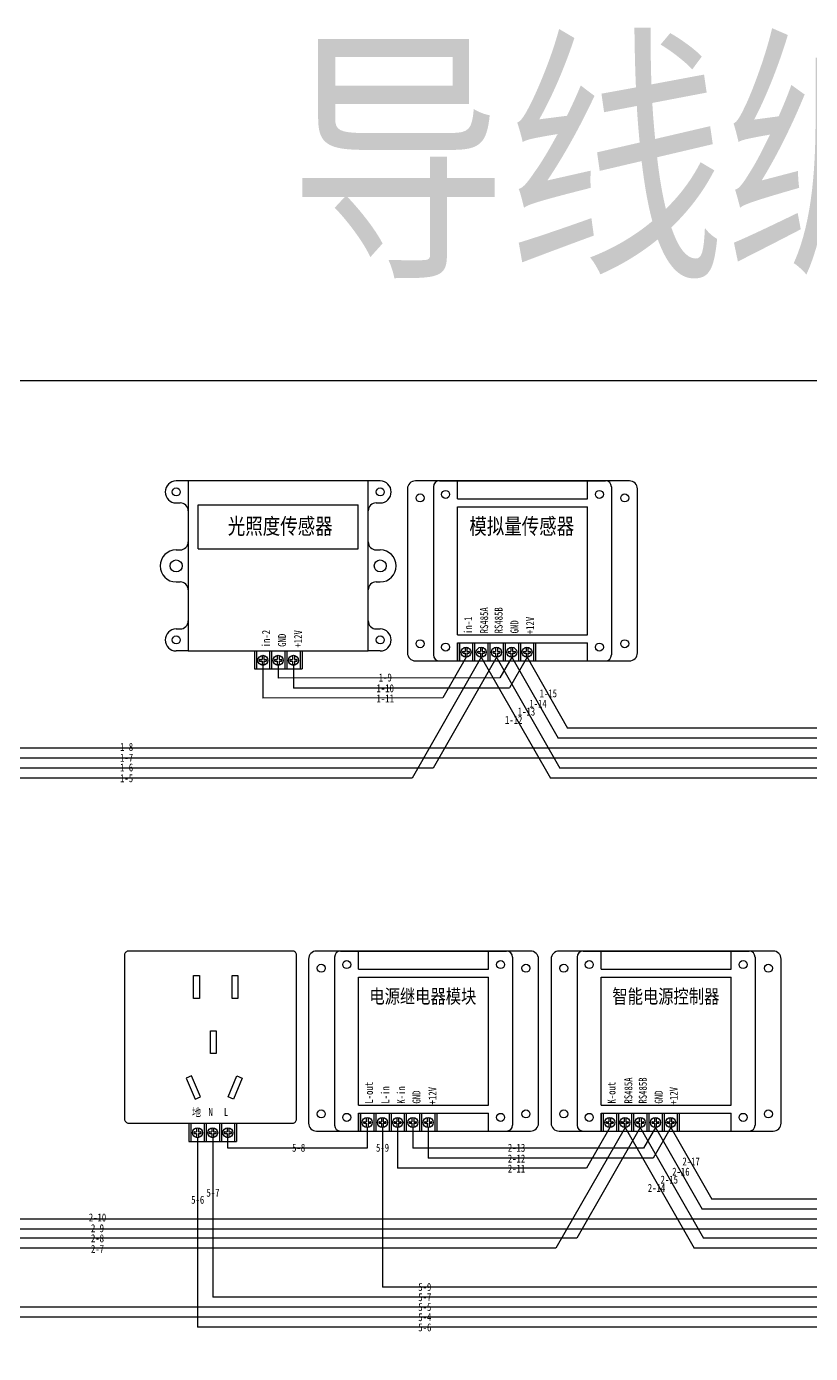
# Model space of a CAD drawing. Extents: x 1266371 to 2543862, y 307832 to 617203.
# Drawn here: x 1272097 to 1272489, y 308548 to 309211 of the extents above; entities that cross this region are included whole.
import ezdxf
from ezdxf.enums import TextEntityAlignment as Align

# ---------------------------------------------------------------- set-up
doc = ezdxf.new("R2010")
doc.units = 0
doc.header["$LTSCALE"] = 1000
doc.header["$MEASUREMENT"] = 0
doc.layers.get('0').update_dxf_attribs({"linetype": 'CONTINUOUS'})
doc.styles.add('-宋体', font='', dxfattribs={"width": 0.8})
doc.styles.get('-宋体').set_extended_font_data('SimSun')

msp = doc.modelspace()

# ---------------------------------------------------------------- linework, layer by layer
for p, q in [((1272177.93, 308984.06), (1272171.93, 308984.06)), ((1272273.93, 308984.06), (1272267.93, 308984.06)), ((1272300.53, 308981.09), (1272300.53, 308928.61)), ((1272303.53, 308984.09), (1272386.53, 308984.09)), ((1272312.53, 308975.09), (1272312.53, 308984.09)), ((1272377.53, 308975.09), (1272377.53, 308984.09)), ((1272389.53, 308981.09), (1272389.53, 308922.09)), ((1272171.93, 308973.06), (1272173.93, 308973.06)), ((1272182.93, 308972.06), (1272262.93, 308972.06)), ((1272182.93, 308950.06), (1272182.93, 308972.06)), ((1272262.93, 308950.06), (1272262.93, 308972.06)), ((1272271.93, 308973.06), (1272273.93, 308973.06)), ((1272312.53, 308975.09), (1272377.53, 308975.09)), ((1272312.53, 308907.1), (1272312.53, 308971.09)), ((1272312.53, 308971.09), (1272377.53, 308971.09)), ((1272377.53, 308907.1), (1272377.53, 308971.09)), ((1272300.53, 308956.12), (1272300.53, 308897.1)), ((1272389.53, 308955.7), (1272389.53, 308897.1)), ((1272171.93, 308949.56), (1272173.93, 308949.56)), ((1272182.93, 308950.06), (1272262.93, 308950.06)), ((1272271.93, 308949.56), (1272273.93, 308949.56)), ((1272171.93, 308933.56), (1272173.93, 308933.56)), ((1272271.93, 308933.56), (1272273.93, 308933.56)), ((1272171.93, 308910.06), (1272173.93, 308910.06)), ((1272271.93, 308910.06), (1272273.93, 308910.06)), ((1272312.53, 308907.1), (1272377.53, 308907.1)), ((1272177.93, 308899.06), (1272171.93, 308899.06)), ((1272211, 308899.06), (1272234.86, 308899.06)), ((1272211, 308899.06), (1272211, 308890.06)), ((1272212, 308899.06), (1272212, 308890.06)), ((1272218.62, 308899.06), (1272218.62, 308890.06)), ((1272219.62, 308899.06), (1272219.62, 308890.06)), ((1272226.24, 308899.06), (1272226.24, 308890.06)), ((1272227.24, 308899.06), (1272227.24, 308890.06)), ((1272233.86, 308899.06), (1272233.86, 308890.06)), ((1272234.86, 308899.06), (1272234.86, 308890.06)), ((1272273.93, 308899.06), (1272267.79, 308899.06)), ((1272312.53, 308894.09), (1272312.53, 308903.1)), ((1272312.53, 308903.1), (1272377.53, 308903.1)), ((1272312.53, 308903.1), (1272351.63, 308903.1)), ((1272312.53, 308903.1), (1272312.53, 308894.1)), ((1272313.53, 308903.1), (1272313.53, 308894.1)), ((1272315.37, 308898.81), (1272316.39, 308898.81)), ((1272316.39, 308900.89), (1272316.39, 308898.81)), ((1272317.29, 308900.89), (1272317.29, 308898.81)), ((1272317.29, 308898.81), (1272318.3, 308898.81)), ((1272320.15, 308903.1), (1272320.15, 308894.1)), ((1272321.15, 308903.1), (1272321.15, 308894.1)), ((1272322.99, 308898.81), (1272324.01, 308898.81)), ((1272324.01, 308900.89), (1272324.01, 308898.81)), ((1272324.91, 308900.89), (1272324.91, 308898.81)), ((1272324.91, 308898.81), (1272325.92, 308898.81)), ((1272327.77, 308903.1), (1272327.77, 308894.1)), ((1272328.77, 308903.1), (1272328.77, 308894.1)), ((1272330.61, 308898.81), (1272331.63, 308898.81)), ((1272331.63, 308900.89), (1272331.63, 308898.81)), ((1272332.53, 308900.89), (1272332.53, 308898.81)), ((1272332.53, 308898.81), (1272333.54, 308898.81)), ((1272335.39, 308903.1), (1272335.39, 308894.1)), ((1272336.39, 308903.1), (1272336.39, 308894.1)), ((1272338.23, 308898.81), (1272339.25, 308898.81)), ((1272339.25, 308900.89), (1272339.25, 308898.81)), ((1272340.15, 308900.89), (1272340.15, 308898.81)), ((1272340.15, 308898.81), (1272341.16, 308898.81)), ((1272343.01, 308903.1), (1272343.01, 308894.1)), ((1272344.01, 308903.1), (1272344.01, 308894.1)), ((1272345.85, 308898.81), (1272346.87, 308898.81)), ((1272346.87, 308900.89), (1272346.87, 308898.81)), ((1272347.77, 308900.89), (1272347.77, 308898.81)), ((1272347.77, 308898.81), (1272348.78, 308898.81)), ((1272350.63, 308903.1), (1272350.63, 308894.1)), ((1272351.63, 308903.1), (1272351.63, 308894.1)), ((1272377.53, 308894.09), (1272377.53, 308903.1)), ((1272213.84, 308894.77), (1272214.86, 308894.77)), ((1272213.84, 308894), (1272214.86, 308894)), ((1272214.86, 308896.85), (1272214.86, 308894.77)), ((1272214.86, 308894), (1272214.86, 308891.9)), ((1272215.76, 308896.85), (1272215.76, 308894.77)), ((1272215.76, 308894.77), (1272216.77, 308894.77)), ((1272215.76, 308894), (1272215.76, 308891.9)), ((1272215.76, 308894), (1272216.79, 308894)), ((1272221.46, 308894.77), (1272222.48, 308894.77)), ((1272221.46, 308894), (1272222.48, 308894)), ((1272222.48, 308896.85), (1272222.48, 308894.77)), ((1272222.48, 308894), (1272222.48, 308891.9)), ((1272223.38, 308896.85), (1272223.38, 308894.77)), ((1272223.38, 308894.77), (1272224.39, 308894.77)), ((1272223.38, 308894), (1272223.38, 308891.9)), ((1272223.38, 308894), (1272224.41, 308894)), ((1272229.08, 308894.77), (1272230.1, 308894.77)), ((1272229.08, 308894), (1272230.1, 308894)), ((1272230.1, 308896.85), (1272230.1, 308894.77)), ((1272230.1, 308894), (1272230.1, 308891.9)), ((1272231, 308896.85), (1272231, 308894.77)), ((1272231, 308894.77), (1272232.01, 308894.77)), ((1272231, 308894), (1272231, 308891.9)), ((1272231, 308894), (1272232.03, 308894)), ((1272303.53, 308894.1), (1272386.53, 308894.1)), ((1272312.53, 308894.1), (1272351.63, 308894.1)), ((1272315.37, 308898.04), (1272316.39, 308898.04)), ((1272316.39, 308898.04), (1272316.39, 308895.94)), ((1272317.29, 308898.04), (1272317.29, 308895.94)), ((1272317.29, 308898.04), (1272318.32, 308898.04)), ((1272322.99, 308898.04), (1272324.01, 308898.04)), ((1272324.01, 308898.04), (1272324.01, 308895.94)), ((1272324.91, 308898.04), (1272324.91, 308895.94)), ((1272324.91, 308898.04), (1272325.94, 308898.04)), ((1272330.61, 308898.04), (1272331.63, 308898.04)), ((1272331.63, 308898.04), (1272331.63, 308895.94)), ((1272332.53, 308898.04), (1272332.53, 308895.94)), ((1272332.53, 308898.04), (1272333.56, 308898.04)), ((1272338.23, 308898.04), (1272339.25, 308898.04)), ((1272339.25, 308898.04), (1272339.25, 308895.94)), ((1272340.15, 308898.04), (1272340.15, 308895.94)), ((1272340.15, 308898.04), (1272341.18, 308898.04)), ((1272345.85, 308898.04), (1272346.87, 308898.04)), ((1272346.87, 308898.04), (1272346.87, 308895.94)), ((1272347.77, 308898.04), (1272347.77, 308895.94)), ((1272347.77, 308898.04), (1272348.8, 308898.04)), ((1272211, 308890.06), (1272234.86, 308890.06)), ((1272251.1, 308746.09), (1272251.1, 308693.61)), ((1272254.1, 308749.09), (1272337.1, 308749.09)), ((1272263.1, 308740.09), (1272263.1, 308749.09)), ((1272328.1, 308740.09), (1272328.1, 308749.09)), ((1272340.1, 308746.09), (1272340.1, 308687.09)), ((1272372.37, 308746.09), (1272372.37, 308693.61)), ((1272375.37, 308749.09), (1272458.37, 308749.09)), ((1272384.37, 308740.09), (1272384.37, 308749.09)), ((1272449.37, 308740.09), (1272449.37, 308749.09)), ((1272461.37, 308746.09), (1272461.37, 308687.09)), ((1272263.1, 308740.09), (1272328.1, 308740.09)), ((1272384.37, 308740.09), (1272449.37, 308740.09)), ((1272263.1, 308672.09), (1272263.1, 308736.09)), ((1272263.1, 308736.09), (1272328.1, 308736.09)), ((1272328.1, 308672.09), (1272328.1, 308736.09)), ((1272384.37, 308672.09), (1272384.37, 308736.09)), ((1272384.37, 308736.09), (1272449.37, 308736.09)), ((1272449.37, 308672.09), (1272449.37, 308736.09)), ((1272251.1, 308721.12), (1272251.1, 308662.09)), ((1272340.1, 308720.69), (1272340.1, 308662.09)), ((1272372.37, 308721.12), (1272372.37, 308662.09)), ((1272461.37, 308720.69), (1272461.37, 308662.09)), ((1272263.1, 308672.09), (1272328.1, 308672.09)), ((1272263.1, 308659.09), (1272263.1, 308668.09)), ((1272263.1, 308668.09), (1272328.1, 308668.09)), ((1272263.1, 308668.09), (1272302.2, 308668.09)), ((1272263.1, 308668.09), (1272263.1, 308659.09)), ((1272264.1, 308668.09), (1272264.1, 308659.09)), ((1272270.72, 308668.09), (1272270.72, 308659.09)), ((1272271.72, 308668.09), (1272271.72, 308659.09)), ((1272278.34, 308668.09), (1272278.34, 308659.09)), ((1272279.34, 308668.09), (1272279.34, 308659.09)), ((1272285.96, 308668.09), (1272285.96, 308659.09)), ((1272286.96, 308668.09), (1272286.96, 308659.09)), ((1272293.58, 308668.09), (1272293.58, 308659.09)), ((1272294.58, 308668.09), (1272294.58, 308659.09)), ((1272301.2, 308668.09), (1272301.2, 308659.09)), ((1272302.2, 308668.09), (1272302.2, 308659.09)), ((1272328.1, 308659.09), (1272328.1, 308668.09)), ((1272384.37, 308672.09), (1272449.37, 308672.09)), ((1272384.37, 308659.09), (1272384.37, 308668.09)), ((1272384.37, 308668.09), (1272449.37, 308668.09)), ((1272384.37, 308668.09), (1272423.47, 308668.09)), ((1272384.37, 308668.09), (1272384.37, 308659.09)), ((1272385.37, 308668.09), (1272385.37, 308659.09)), ((1272391.99, 308668.09), (1272391.99, 308659.09)), ((1272392.99, 308668.09), (1272392.99, 308659.09)), ((1272399.61, 308668.09), (1272399.61, 308659.09)), ((1272400.61, 308668.09), (1272400.61, 308659.09)), ((1272407.23, 308668.09), (1272407.23, 308659.09)), ((1272408.23, 308668.09), (1272408.23, 308659.09)), ((1272414.85, 308668.09), (1272414.85, 308659.09)), ((1272415.85, 308668.09), (1272415.85, 308659.09)), ((1272422.47, 308668.09), (1272422.47, 308659.09)), ((1272423.47, 308668.09), (1272423.47, 308659.09)), ((1272449.37, 308659.09), (1272449.37, 308668.09)), ((1272178.26, 308662.99), (1272202.12, 308662.99)), ((1272178.26, 308662.99), (1272178.26, 308653.99)), ((1272179.26, 308662.99), (1272179.26, 308653.99)), ((1272182.11, 308660.78), (1272182.11, 308658.71)), ((1272183.01, 308660.79), (1272183.01, 308658.71)), ((1272185.88, 308662.99), (1272185.88, 308653.99)), ((1272186.88, 308662.99), (1272186.88, 308653.99)), ((1272189.73, 308660.78), (1272189.73, 308658.71)), ((1272190.63, 308660.79), (1272190.63, 308658.71)), ((1272193.5, 308662.99), (1272193.5, 308653.99)), ((1272194.5, 308662.99), (1272194.5, 308653.99)), ((1272197.35, 308660.78), (1272197.35, 308658.71)), ((1272198.25, 308660.79), (1272198.25, 308658.71)), ((1272201.12, 308662.99), (1272201.12, 308653.99)), ((1272202.12, 308662.99), (1272202.12, 308653.99)), ((1272265.94, 308663.81), (1272266.96, 308663.81)), ((1272265.94, 308663.03), (1272266.96, 308663.03)), ((1272266.96, 308665.88), (1272266.96, 308663.81)), ((1272266.96, 308663.03), (1272266.96, 308660.94)), ((1272267.42, 308660.89), (1272267.42, 308650.52)), ((1272267.86, 308665.88), (1272267.86, 308663.81)), ((1272267.86, 308663.81), (1272268.87, 308663.81)), ((1272267.86, 308663.03), (1272267.86, 308660.93)), ((1272267.86, 308663.03), (1272268.89, 308663.03)), ((1272273.56, 308663.81), (1272274.58, 308663.81)), ((1272273.56, 308663.03), (1272274.58, 308663.03)), ((1272274.58, 308665.88), (1272274.58, 308663.81)), ((1272274.58, 308663.03), (1272274.58, 308660.94)), ((1272275.02, 308660.89), (1272275.02, 308581.15)), ((1272275.48, 308665.88), (1272275.48, 308663.81)), ((1272275.48, 308663.81), (1272276.49, 308663.81)), ((1272275.48, 308663.03), (1272275.48, 308660.93)), ((1272275.48, 308663.03), (1272276.51, 308663.03)), ((1272281.18, 308663.81), (1272282.2, 308663.81)), ((1272281.18, 308663.03), (1272282.2, 308663.03)), ((1272282.2, 308665.88), (1272282.2, 308663.81)), ((1272282.2, 308663.03), (1272282.2, 308660.94)), ((1272283.1, 308665.88), (1272283.1, 308663.81)), ((1272283.1, 308663.81), (1272284.11, 308663.81)), ((1272283.1, 308663.03), (1272283.1, 308660.93)), ((1272283.1, 308663.03), (1272284.13, 308663.03)), ((1272288.8, 308663.81), (1272289.82, 308663.81)), ((1272288.8, 308663.03), (1272289.82, 308663.03)), ((1272289.82, 308665.88), (1272289.82, 308663.81)), ((1272289.82, 308663.03), (1272289.82, 308660.94)), ((1272290.72, 308665.88), (1272290.72, 308663.81)), ((1272290.72, 308663.81), (1272291.73, 308663.81)), ((1272290.72, 308663.03), (1272290.72, 308660.93)), ((1272290.72, 308663.03), (1272291.75, 308663.03)), ((1272296.42, 308663.81), (1272297.44, 308663.81)), ((1272296.42, 308663.03), (1272297.44, 308663.03)), ((1272297.44, 308665.88), (1272297.44, 308663.81)), ((1272297.44, 308663.03), (1272297.44, 308660.94)), ((1272298.34, 308665.88), (1272298.34, 308663.81)), ((1272298.34, 308663.81), (1272299.35, 308663.81)), ((1272298.34, 308663.03), (1272298.34, 308660.93)), ((1272298.34, 308663.03), (1272299.37, 308663.03)), ((1272387.2, 308663.81), (1272388.22, 308663.81)), ((1272387.2, 308663.03), (1272388.22, 308663.03)), ((1272388.22, 308665.88), (1272388.22, 308663.81)), ((1272388.22, 308663.03), (1272388.22, 308660.94)), ((1272389.12, 308665.88), (1272389.12, 308663.81)), ((1272389.12, 308663.81), (1272390.13, 308663.81)), ((1272389.12, 308663.03), (1272389.12, 308660.93)), ((1272389.12, 308663.03), (1272390.15, 308663.03)), ((1272394.82, 308663.81), (1272395.84, 308663.81)), ((1272394.82, 308663.03), (1272395.84, 308663.03)), ((1272395.84, 308665.88), (1272395.84, 308663.81)), ((1272395.84, 308663.03), (1272395.84, 308660.94)), ((1272396.74, 308665.88), (1272396.74, 308663.81)), ((1272396.74, 308663.81), (1272397.75, 308663.81)), ((1272396.74, 308663.03), (1272396.74, 308660.93)), ((1272396.74, 308663.03), (1272397.77, 308663.03)), ((1272402.44, 308663.81), (1272403.46, 308663.81)), ((1272402.44, 308663.03), (1272403.46, 308663.03)), ((1272403.46, 308665.88), (1272403.46, 308663.81)), ((1272403.46, 308663.03), (1272403.46, 308660.94)), ((1272404.36, 308665.88), (1272404.36, 308663.81)), ((1272404.36, 308663.81), (1272405.37, 308663.81)), ((1272404.36, 308663.03), (1272404.36, 308660.93)), ((1272404.36, 308663.03), (1272405.39, 308663.03)), ((1272410.06, 308663.81), (1272411.08, 308663.81)), ((1272410.06, 308663.03), (1272411.08, 308663.03)), ((1272411.08, 308665.88), (1272411.08, 308663.81)), ((1272411.08, 308663.03), (1272411.08, 308660.94)), ((1272411.98, 308665.88), (1272411.98, 308663.81)), ((1272411.98, 308663.81), (1272412.99, 308663.81)), ((1272411.98, 308663.03), (1272411.98, 308660.93)), ((1272411.98, 308663.03), (1272413.01, 308663.03)), ((1272417.68, 308663.81), (1272418.7, 308663.81)), ((1272417.68, 308663.03), (1272418.7, 308663.03)), ((1272418.7, 308665.88), (1272418.7, 308663.81)), ((1272418.7, 308663.03), (1272418.7, 308660.94)), ((1272419.6, 308665.88), (1272419.6, 308663.81)), ((1272419.6, 308663.81), (1272420.61, 308663.81)), ((1272419.6, 308663.03), (1272419.6, 308660.93)), ((1272419.6, 308663.03), (1272420.63, 308663.03)), ((1272178.26, 308653.99), (1272202.12, 308653.99)), ((1272181.09, 308658.71), (1272182.11, 308658.71)), ((1272181.09, 308657.93), (1272182.11, 308657.93)), ((1272182.11, 308657.93), (1272182.11, 308655.84)), ((1272182.58, 308655.8), (1272182.58, 308561.15)), ((1272183.01, 308658.71), (1272184.02, 308658.71)), ((1272183.01, 308657.93), (1272183.01, 308655.84)), ((1272183.01, 308657.93), (1272184.04, 308657.93)), ((1272188.71, 308658.71), (1272189.73, 308658.71)), ((1272188.71, 308657.93), (1272189.73, 308657.93)), ((1272189.73, 308657.93), (1272189.73, 308655.84)), ((1272190.18, 308655.8), (1272190.18, 308576.15)), ((1272190.63, 308658.71), (1272191.64, 308658.71)), ((1272190.63, 308657.93), (1272190.63, 308655.84)), ((1272190.63, 308657.93), (1272191.66, 308657.93)), ((1272196.33, 308658.71), (1272197.35, 308658.71)), ((1272196.33, 308657.93), (1272197.35, 308657.93)), ((1272197.35, 308657.93), (1272197.35, 308655.84)), ((1272197.81, 308650.52), (1272197.81, 308655.8)), ((1272198.25, 308658.71), (1272199.26, 308658.71)), ((1272198.25, 308657.93), (1272198.25, 308655.84)), ((1272198.25, 308657.93), (1272199.28, 308657.93)), ((1272254.1, 308659.09), (1272337.1, 308659.09)), ((1272263.1, 308659.09), (1272302.2, 308659.09)), ((1272375.37, 308659.09), (1272458.37, 308659.09)), ((1272384.37, 308659.09), (1272423.47, 308659.09)), ((1272267.42, 308650.52), (1272197.81, 308650.52)), ((1272818.31, 308581.15), (1272275.02, 308581.15)), ((1272811.99, 308576.15), (1272190.18, 308576.15)), ((1272805.23, 308571.15), (1271862.12, 308571.15)), ((1272798.94, 308566.15), (1271854.47, 308566.15)), ((1272788.94, 308561.15), (1272182.58, 308561.15))]:
    msp.add_line(p, q)
at = {"color": 1}
for p, q in [((1272215.29, 308892.48), (1272215.29, 308875.53)), ((1272222.88, 308892.48), (1272222.88, 308885.53)), ((1272230.55, 308892.48), (1272230.55, 308880.53)), ((1272324.48, 308895.9), (1272289.92, 308835.53)), ((1272332.39, 308896.4), (1272300.43, 308840.53)), ((1272316.86, 308895.9), (1272305.22, 308875.57)), ((1272324.48, 308895.9), (1272359.05, 308835.57)), ((1272331.82, 308896.4), (1272363.79, 308840.53)), ((1272339.73, 308895.9), (1272333.82, 308885.57)), ((1272347.33, 308895.9), (1272338.56, 308880.57)), ((1272339.73, 308895.89), (1272362.84, 308855.53)), ((1272347.33, 308895.9), (1272367.59, 308860.53)), ((1272333.82, 308885.57), (1272222.88, 308885.53)), ((1272338.53, 308880.53), (1272230.55, 308880.53)), ((1272305.22, 308875.57), (1272215.29, 308875.53)), ((1273101.87, 308860.53), (1272367.59, 308860.53)), ((1273092.38, 308855.53), (1272362.84, 308855.53)), ((1273073.37, 308845.53), (1272034.07, 308845.53)), ((1273082.77, 308850.53), (1272038.8, 308850.53)), ((1272300.43, 308840.53), (1272029.31, 308840.53)), ((1272641.83, 308840.53), (1272363.79, 308840.53)), ((1272289.92, 308835.53), (1272024.6, 308835.53)), ((1272631.35, 308835.53), (1272359.07, 308835.53)), ((1272282.65, 308660.89), (1272282.65, 308640.54)), ((1272290.28, 308660.89), (1272290.28, 308650.54)), ((1272297.9, 308660.89), (1272297.9, 308645.54)), ((1272396.33, 308660.89), (1272361.78, 308600.54)), ((1272403.93, 308660.89), (1272372.24, 308605.54)), ((1272388.68, 308660.89), (1272377.03, 308640.54)), ((1272396.33, 308660.89), (1272430.87, 308600.54)), ((1272403.93, 308660.89), (1272435.62, 308605.54)), ((1272411.54, 308660.89), (1272405.61, 308650.54)), ((1272419.19, 308660.89), (1272410.4, 308645.54)), ((1272411.54, 308660.89), (1272434.92, 308620.04)), ((1272419.19, 308660.89), (1272439.69, 308625.04)), ((1272405.61, 308650.54), (1272290.28, 308650.54)), ((1272377.03, 308640.54), (1272282.65, 308640.54)), ((1272410.4, 308645.54), (1272297.9, 308645.54)), ((1273073.49, 308620.04), (1272434.92, 308620.04)), ((1273082.99, 308625.04), (1272439.69, 308625.04)), ((1273063.88, 308615.04), (1272040.01, 308615.04)), ((1273054.49, 308610.04), (1272035.29, 308610.04)), ((1272361.78, 308600.54), (1272025.46, 308600.54)), ((1272372.24, 308605.54), (1272030.23, 308605.54)), ((1272666.32, 308600.54), (1272430.87, 308600.54)), ((1272676.77, 308605.54), (1272435.62, 308605.54))]:
    msp.add_line(p, q, dxfattribs=at)
for points in [[(1271705.16, 308114.1), (1273205.16, 308114.1), (1273205.16, 309034.1), (1271705.16, 309034.1)], [(1272177.93, 308899.06), (1272267.93, 308899.06), (1272267.93, 308984.06), (1272177.93, 308984.06)], [(1272180.66, 308736.81), (1272183.54, 308736.81), (1272183.54, 308725.45), (1272180.66, 308725.45)], [(1272199.84, 308736.81), (1272202.72, 308736.81), (1272202.72, 308725.45), (1272199.84, 308725.45)], [(1272189.02, 308709.27), (1272191.9, 308709.27), (1272191.9, 308697.91), (1272189.02, 308697.91)], [(1272179.57, 308686.68), (1272176.92, 308685.55), (1272181.38, 308675.1), (1272184.03, 308676.22)], [(1272202.3, 308686.68), (1272204.95, 308685.55), (1272200.5, 308675.1), (1272197.85, 308676.22)]]:
    msp.add_lwpolyline(points, close=True)
for points in [[(1272291.53, 308894.09), (1272398.53, 308894.09, 0.414214), (1272402.53, 308898.09), (1272402.53, 308980.09, 0.414214), (1272398.53, 308984.09), (1272291.53, 308984.09, 0.414214), (1272287.53, 308980.09), (1272287.53, 308898.09, 0.414214)], [(1272148.13, 308663.11), (1272230.13, 308663.11, 0.414214), (1272232.13, 308665.11), (1272232.13, 308747.11, 0.414214), (1272230.13, 308749.11), (1272148.13, 308749.11, 0.414214), (1272146.13, 308747.11), (1272146.13, 308665.11, 0.414214)], [(1272242.1, 308659.09), (1272349.1, 308659.09, 0.414214), (1272353.1, 308663.09), (1272353.1, 308745.09, 0.414214), (1272349.1, 308749.09), (1272242.1, 308749.09, 0.414214), (1272238.1, 308745.09), (1272238.1, 308663.09, 0.414214)], [(1272363.37, 308659.09), (1272470.37, 308659.09, 0.414214), (1272474.37, 308663.09), (1272474.37, 308745.09, 0.414214), (1272470.37, 308749.09), (1272363.37, 308749.09, 0.414214), (1272359.37, 308745.09), (1272359.37, 308663.09, 0.414214)]]:
    msp.add_lwpolyline(points, format="xyb", close=True)
for centre, radius in [((1272171.93, 308978.56), 2), ((1272273.93, 308978.56), 2), ((1272306.64, 308977.31), 2), ((1272383.53, 308977.31), 2), ((1272293.88, 308975.53), 2), ((1272396.2, 308975.53), 2), ((1272171.93, 308941.56), 3), ((1272273.93, 308941.56), 3), ((1272171.93, 308904.56), 2), ((1272273.93, 308904.56), 2), ((1272293.88, 308902.68), 2), ((1272306.64, 308900.99), 2), ((1272316.84, 308898.41), 2.51), ((1272324.46, 308898.41), 2.51), ((1272332.08, 308898.41), 2.51), ((1272339.7, 308898.41), 2.51), ((1272347.32, 308898.41), 2.51), ((1272383.53, 308900.99), 2), ((1272396.2, 308902.68), 2), ((1272215.31, 308894.38), 2.51), ((1272222.93, 308894.38), 2.51), ((1272230.55, 308894.38), 2.51), ((1272244.44, 308740.53), 2), ((1272257.2, 308742.3), 2), ((1272334.1, 308742.3), 2), ((1272346.77, 308740.53), 2), ((1272365.71, 308740.53), 2), ((1272378.47, 308742.3), 2), ((1272455.37, 308742.3), 2), ((1272468.03, 308740.53), 2), ((1272244.44, 308667.67), 2), ((1272257.2, 308665.98), 2), ((1272334.1, 308665.98), 2), ((1272346.77, 308667.67), 2), ((1272365.71, 308667.67), 2), ((1272378.47, 308665.98), 2), ((1272455.37, 308665.98), 2), ((1272468.03, 308667.67), 2), ((1272182.56, 308658.31), 2.51), ((1272190.18, 308658.31), 2.51), ((1272197.8, 308658.31), 2.51), ((1272267.41, 308663.41), 2.51), ((1272275.03, 308663.41), 2.51), ((1272282.65, 308663.41), 2.51), ((1272290.27, 308663.41), 2.51), ((1272297.89, 308663.41), 2.51), ((1272388.68, 308663.41), 2.51), ((1272396.3, 308663.41), 2.51), ((1272403.92, 308663.41), 2.51), ((1272411.54, 308663.41), 2.51), ((1272419.16, 308663.41), 2.51)]:
    msp.add_circle(centre, radius)
for centre, radius, start, end in [((1272171.93, 308978.56), 5.5, 90, 270), ((1272273.93, 308978.56), 5.5, 270, 90), ((1272303.53, 308981.09), 3, 90, 180), ((1272386.53, 308981.09), 3, 0, 90), ((1272173.93, 308969.06), 4, 0, 90), ((1272271.93, 308969.06), 4, 90, 180), ((1272173.93, 308953.56), 4, 270, 0), ((1272271.93, 308953.56), 4, 180, 270), ((1272171.93, 308941.56), 8, 90, 270), ((1272273.93, 308941.56), 8, 270, 90), ((1272173.93, 308929.56), 4, 0, 90), ((1272271.93, 308929.56), 4, 90, 180), ((1272173.93, 308914.06), 4, 270, 0), ((1272271.93, 308914.06), 4, 180, 270), ((1272171.93, 308904.56), 5.5, 90, 270), ((1272273.93, 308904.56), 5.5, 270, 90), ((1272315.36, 308898.42), 0.388, 88.02656, 271.77366), ((1272318.32, 308898.42), 0.388, 268.22634, 91.97344), ((1272322.98, 308898.42), 0.388, 88.02656, 271.77366), ((1272325.94, 308898.42), 0.388, 268.22634, 91.97344), ((1272330.6, 308898.42), 0.388, 88.02656, 271.77366), ((1272333.56, 308898.42), 0.388, 268.22634, 91.97344), ((1272338.22, 308898.42), 0.388, 88.02656, 271.77366), ((1272341.18, 308898.42), 0.388, 268.22634, 91.97344), ((1272345.84, 308898.42), 0.388, 88.02656, 271.77366), ((1272348.8, 308898.42), 0.388, 268.22634, 91.97344), ((1272213.83, 308894.39), 0.388, 88.02656, 271.77366), ((1272216.78, 308894.39), 0.388, 268.22634, 91.97344), ((1272221.45, 308894.39), 0.388, 88.02656, 271.77366), ((1272224.4, 308894.39), 0.388, 268.22634, 91.97344), ((1272229.07, 308894.39), 0.388, 88.02656, 271.77366), ((1272232.02, 308894.39), 0.388, 268.22634, 91.97344), ((1272303.53, 308897.1), 3, 180, 270), ((1272386.53, 308897.1), 3, 270, 0), ((1272254.1, 308746.09), 3, 90, 180), ((1272337.1, 308746.09), 3, 0, 90), ((1272375.37, 308746.09), 3, 90, 180), ((1272458.37, 308746.09), 3, 0, 90), ((1272254.1, 308662.09), 3, 180, 270), ((1272265.93, 308663.42), 0.388, 88.02656, 271.77366), ((1272268.88, 308663.42), 0.388, 268.22634, 91.97344), ((1272273.55, 308663.42), 0.388, 88.02656, 271.77366), ((1272276.5, 308663.42), 0.388, 268.22634, 91.97344), ((1272281.17, 308663.42), 0.388, 88.02656, 271.77366), ((1272284.12, 308663.42), 0.388, 268.22634, 91.97344), ((1272288.79, 308663.42), 0.388, 88.02656, 271.77366), ((1272291.74, 308663.42), 0.388, 268.22634, 91.97344), ((1272296.41, 308663.42), 0.388, 88.02656, 271.77366), ((1272299.36, 308663.42), 0.388, 268.22634, 91.97344), ((1272337.1, 308662.09), 3, 270, 0), ((1272375.37, 308662.09), 3, 180, 270), ((1272387.19, 308663.42), 0.388, 88.02656, 271.77366), ((1272390.15, 308663.42), 0.388, 268.22634, 91.97344), ((1272394.81, 308663.42), 0.388, 88.02656, 271.77366), ((1272397.77, 308663.42), 0.388, 268.22634, 91.97344), ((1272402.43, 308663.42), 0.388, 88.02656, 271.77366), ((1272405.39, 308663.42), 0.388, 268.22634, 91.97344), ((1272410.05, 308663.42), 0.388, 88.02656, 271.77366), ((1272413.01, 308663.42), 0.388, 268.22634, 91.97344), ((1272417.67, 308663.42), 0.388, 88.02656, 271.77366), ((1272420.63, 308663.42), 0.388, 268.22634, 91.97344), ((1272458.37, 308662.09), 3, 270, 0), ((1272181.08, 308658.32), 0.388, 88.02656, 271.77366), ((1272184.04, 308658.32), 0.388, 268.22634, 91.97344), ((1272188.7, 308658.32), 0.388, 88.02656, 271.77366), ((1272191.66, 308658.32), 0.388, 268.22634, 91.97344), ((1272196.32, 308658.32), 0.388, 88.02656, 271.77366), ((1272199.28, 308658.32), 0.388, 268.22634, 91.97344)]:
    msp.add_arc(centre, radius, start, end)

# ---------------------------------------------------------------- texts
at = {"style": '-宋体', "width": 0.8}
for s, height, p in [('导线编号', 100, (1272446.42, 309148.06)), ('光照度传感器', 8, (1272223.92, 308961.59)), ('模拟量传感器', 8, (1272344.69, 308961.59)), ('1-9', 4, (1272276.45, 308885.77)), ('1-10', 4, (1272276.45, 308880.39)), ('1-15', 4, (1272357.97, 308877.86)), ('1-11', 4, (1272276.45, 308875.37)), ('1-14', 4, (1272352.85, 308872.75)), ('1-12', 4, (1272340.64, 308864.64)), ('1-13', 4, (1272347.05, 308868.75)), ('1-8', 4, (1272147.13, 308851.09)), ('1-7', 4, (1272147.13, 308845.71)), ('1-6', 4, (1272147.13, 308840.83)), ('1-5', 4, (1272147.13, 308835.45)), ('电源继电器模块', 7, (1272295.25, 308726.59)), ('智能电源控制器', 7, (1272416.75, 308726.59)), ('地', 4, (1272182.07, 308668.7)), ('N', 4, (1272189.14, 308668.7)), ('L', 4, (1272196.84, 308668.7)), ('2-13', 4, (1272342.08, 308650.74)), ('2-12', 4, (1272342.08, 308645.36)), ('2-11', 4, (1272342.08, 308640.34)), ('2-16', 4, (1272424.26, 308638.82)), ('2-17', 4, (1272429.37, 308643.93)), ('2-15', 4, (1272418.45, 308634.82)), ('2-14', 4, (1272412.05, 308630.71)), ('2-10', 4, (1272132.58, 308615.91)), ('2-9', 4, (1272132.58, 308610.53)), ('2-8', 4, (1272132.58, 308605.51)), ('2-7', 4, (1272132.58, 308600.19))]:
    msp.add_text(s, height=height, dxfattribs=at).set_placement(p, align=Align.MIDDLE)
for s, p in [('RS485A', (1272325.88, 308914.39)), ('RS485B', (1272333.1, 308914.39)), ('in-1', (1272317.77, 308911.92)), ('GND', (1272341.07, 308911.12)), ('+12V', (1272348.83, 308911.79)), ('in-2', (1272216.73, 308905.22)), ('GND', (1272224.84, 308904.43)), ('+12V', (1272232.84, 308905.1)), ('L-out', (1272268.33, 308678.28)), ('L-in', (1272276.31, 308677.17)), ('K-in', (1272284.27, 308677.17)), ('+12V', (1272300.07, 308676.79)), ('K-out', (1272389.6, 308678.31)), ('RS485A', (1272397.98, 308679.39)), ('RS485B', (1272405.19, 308679.39)), ('+12V', (1272420.69, 308676.79)), ('GND', (1272292.07, 308676.12)), ('GND', (1272413.16, 308676.12))]:
    msp.add_text(s, height=4, rotation=90, dxfattribs=at).set_placement(p, align=Align.MIDDLE)
at = {"color": 1, "style": '-宋体', "width": 0.8}
for s, p in [('5-8', (1272233.15, 308650.77)), ('5-9', (1272275.1, 308650.77)), ('5-6', (1272182.68, 308624.75)), ('5-7', (1272190.33, 308628.28)), ('5-9', (1272296.23, 308581.15)), ('5-7', (1272296.23, 308576.09)), ('5-5', (1272296.23, 308571.13)), ('5-4', (1272296.23, 308566.11)), ('5-6', (1272296.23, 308560.98))]:
    msp.add_text(s, height=4, dxfattribs=at).set_placement(p, align=Align.MIDDLE)

doc.saveas('drawing.dxf')
